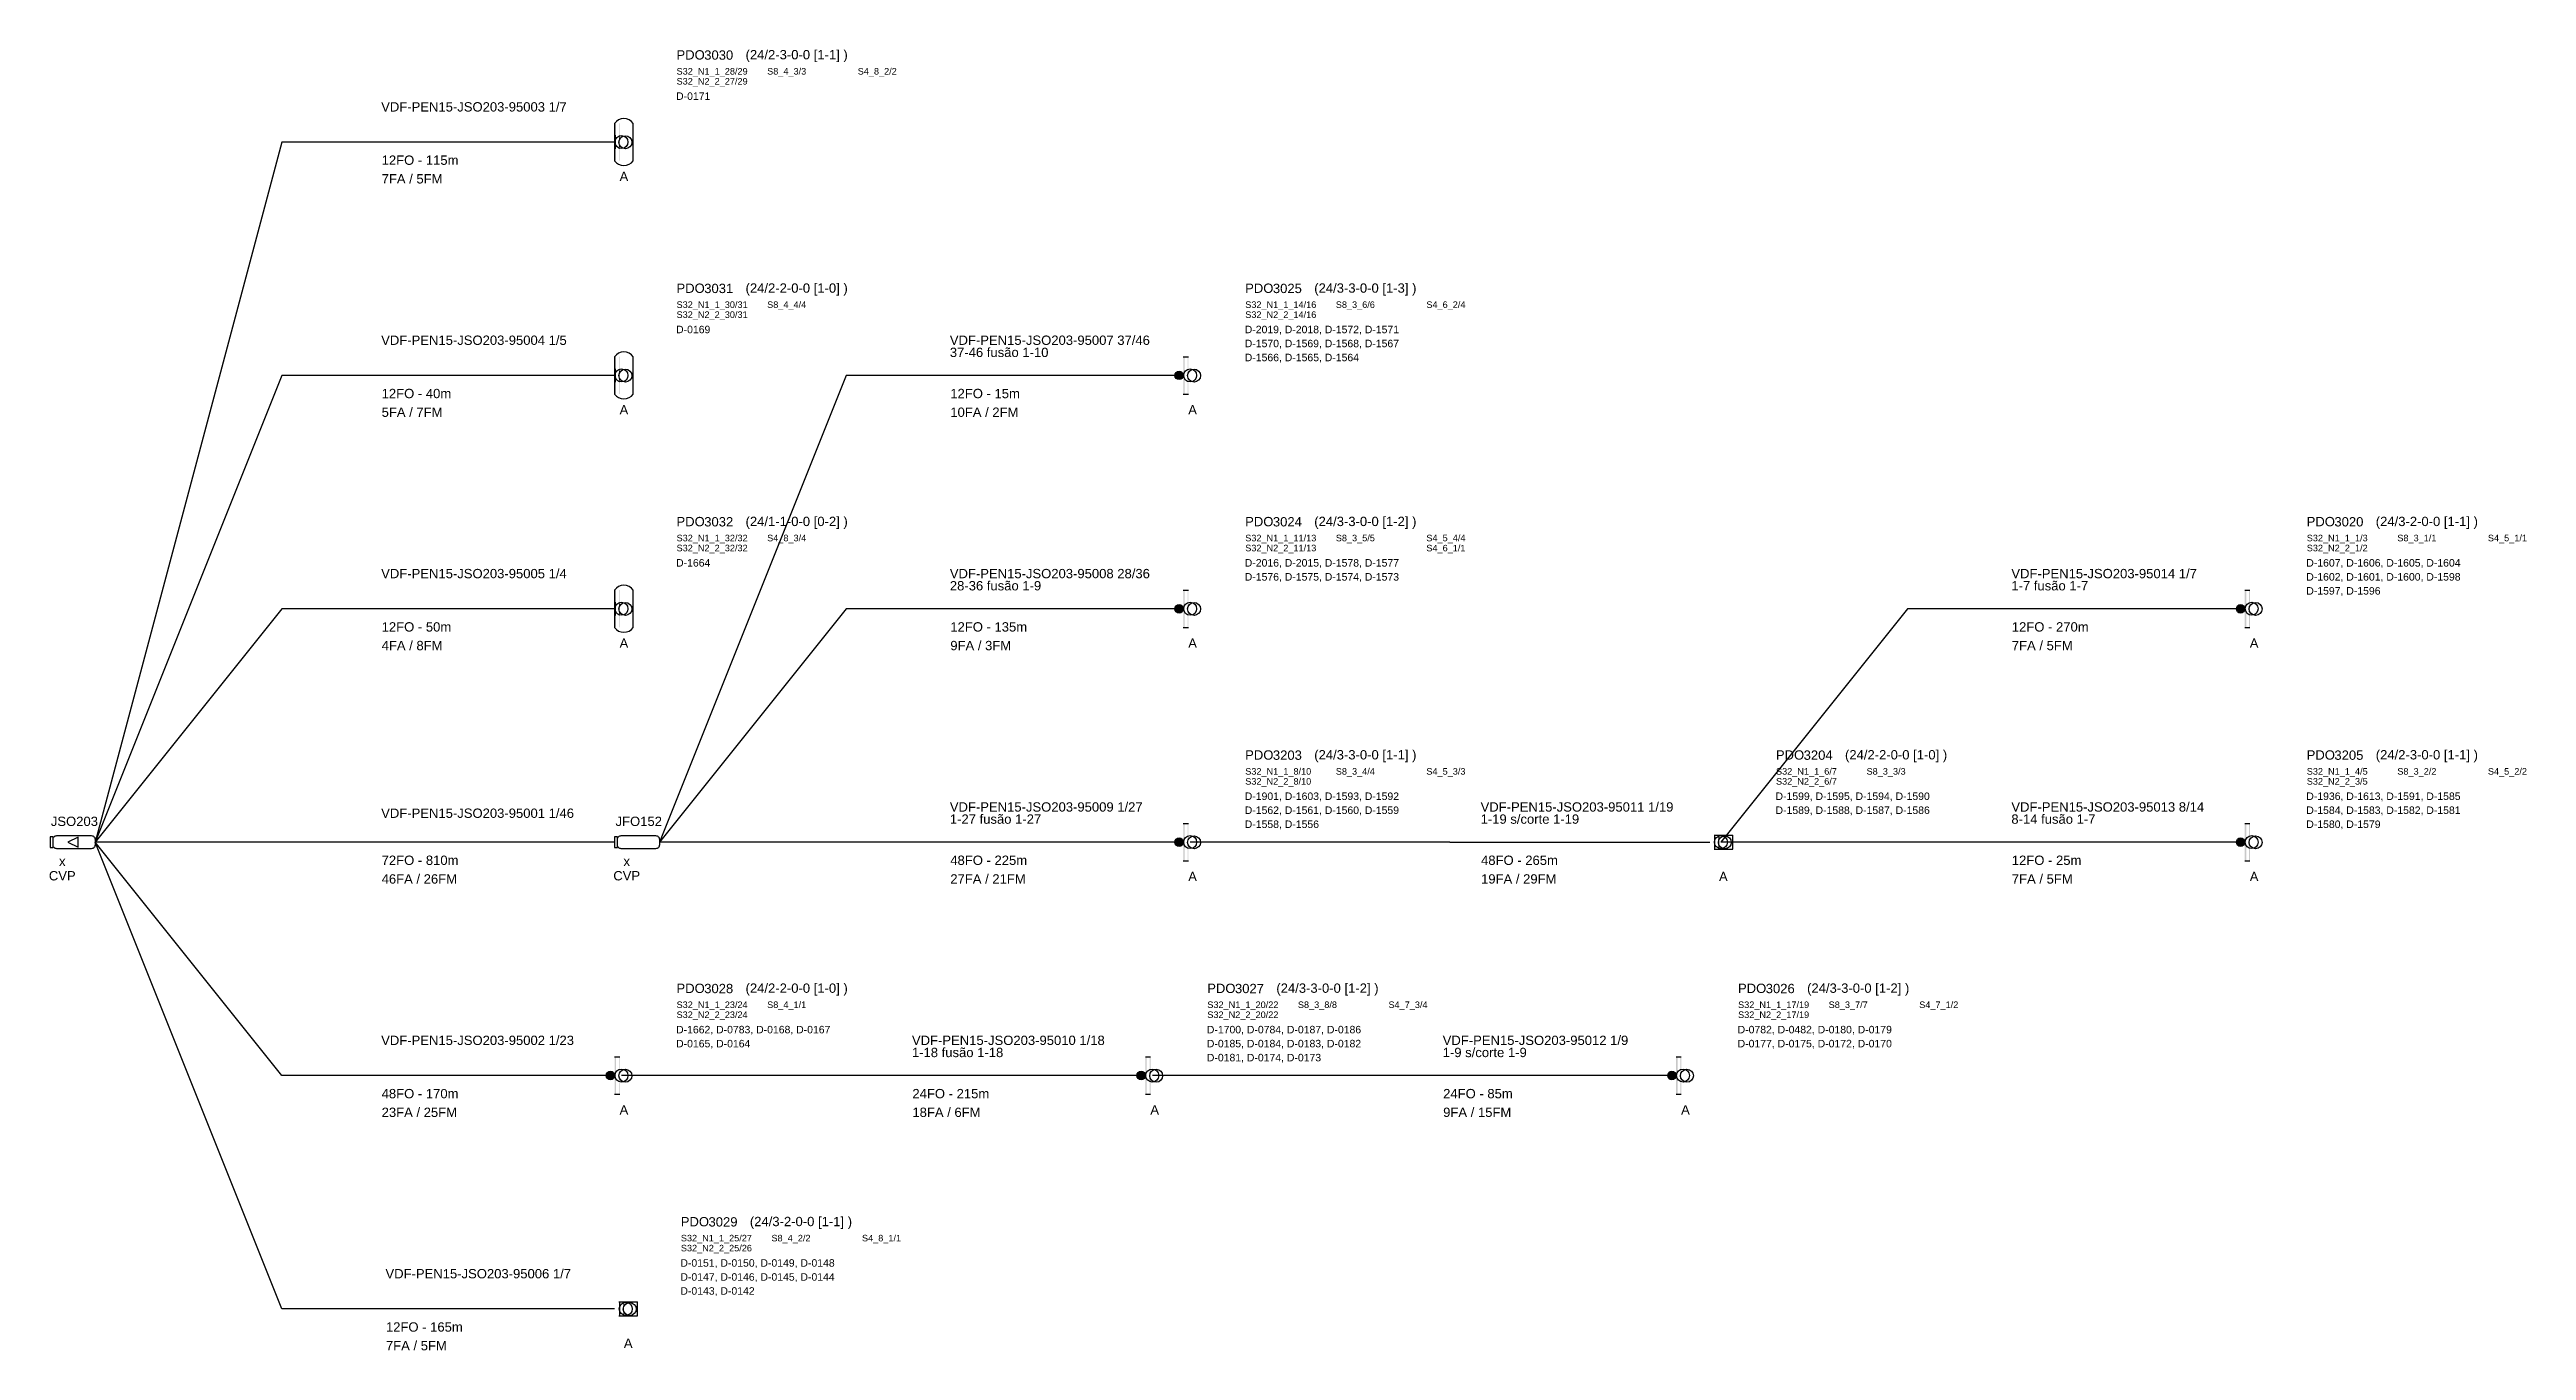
# Model space of a CAD drawing. Header units: millimetres. Extents: x 2327 to 2593, y 796 to 935.
import ezdxf
from ezdxf.enums import TextEntityAlignment as Align
from ezdxf.lldxf.tags import DXFTag

# ---------------------------------------------------------------- set-up
doc = ezdxf.new("R2010")
doc.units = ezdxf.units.MM
doc.layers.get('0').update_dxf_attribs({"lineweight": 5})
for name, color, linetype in [('SINOP_AÉREO', 1, 'AEREO2'), ('SINOP_CONDUTA', 1, 'CONDUTA2'), ('SINOP_JSFO', 1, 'Continuous'), ('SINOP_PDO', 1, 'Continuous')]:
    doc.layers.add(name, color=color, linetype=linetype)
doc.styles.add('VDF', font='', dxfattribs={"height": 0.25})
doc.styles.get('VDF').set_extended_font_data('Arial')
doc.linetypes.add('AEREO2', pattern='A,1,-1,[6,LinesVod.shx,S=0,R=0,X=0,Y=0],-1,1', length=4)
tags = doc.linetypes.add('CONDUTA2', pattern='A,1,-1,[8,LinesVod.shx,S=1,R=0,X=0,Y=0],-1,1', length=4).pattern_tags.tags
tags[16:17] = [DXFTag(74, 4), DXFTag(75, 0), DXFTag(340, '0'), DXFTag(46, 1.0), DXFTag(50, 0.0), DXFTag(44, 0.0), DXFTag(45, 0.0)]
tags[14:15] = [DXFTag(74, 4), DXFTag(75, 0), DXFTag(340, '0'), DXFTag(46, 1.0), DXFTag(50, 0.0), DXFTag(44, 0.0), DXFTag(45, 0.0)]
tags[4:5] = [DXFTag(74, 4), DXFTag(75, 0), DXFTag(340, '0'), DXFTag(46, 1.0), DXFTag(50, 0.0), DXFTag(44, 0.0), DXFTag(45, 0.0)]

# ---------------------------------------------------------------- blocks, each defined once
blk = doc.blocks.new('*U35')
for points in [[(-4.5, 0.58), (-4.8, 0.58), (-4.8, -0.57), (-4.5, -0.57)], [(-1.8, 0.55), (-2.9, 0), (-1.8, -0.55)]]:
    blk.add_lwpolyline(points, close=True)
blk.add_lwpolyline([(-0.4, -0.7), (-4.1, -0.7, -0.414214), (-4.5, -0.3), (-4.5, 0.3, -0.414214), (-4.1, 0.7), (-0.4, 0.7, -0.414214), (0, 0.3), (0, -0.3, -0.414214)], format="xyb", close=True)
at = {"style": 'VDF'}
for tag, p in [('CABO_001', (-29.8, 2.6)), ('CABO_002', (-29.8, 1.3)), ('CABO_003', (-29.8, 0)), ('CABO_004', (-29.8, -1.3)), ('CABO_005', (-29.8, -2.6)), ('CABO_CAP_COP', (-29.75, -2.44)), ('FA_FM', (-29.75, -4.44))]:
    blk.add_attdef(tag, p, '', height=1, dxfattribs=at)
for tag, p in [('JSO#', (-2.21, 1.73)), ('M', (-3.51, -2.55)), ('CVP', (-3.51, -4.1))]:
    blk.add_attdef(tag, text='', height=1, dxfattribs=at).set_placement(p, align=Align.CENTER)
blk = doc.blocks.new('*U36')
blk.add_lwpolyline([(-4.5, 0.58), (-4.8, 0.58), (-4.8, -0.57), (-4.5, -0.57)], close=True)
blk.add_lwpolyline([(-0.4, -0.7), (-4.1, -0.7, -0.414214), (-4.5, -0.3), (-4.5, 0.3, -0.414214), (-4.1, 0.7), (-0.4, 0.7, -0.414214), (0, 0.3), (0, -0.3, -0.414214)], format="xyb", close=True)
at = {"style": 'VDF'}
for tag, p in [('CABO_001', (-29.8, 2.6)), ('CABO_002', (-29.8, 1.3)), ('CABO_003', (-29.8, 0)), ('CABO_004', (-29.8, -1.3)), ('CABO_005', (-29.8, -2.6)), ('CABO_CAP_COP', (-29.75, -2.44)), ('FA_FM', (-29.75, -4.44))]:
    blk.add_attdef(tag, p, '', height=1, dxfattribs=at)
for tag, p in [('JFO#', (-2.25, 1.73)), ('M', (-3.51, -2.55)), ('CVP', (-3.51, -4.1))]:
    blk.add_attdef(tag, text='', height=1, dxfattribs=at).set_placement(p, align=Align.CENTER)
blk = doc.blocks.new('*U32')
blk.add_lwpolyline([(2, -2), (2, 2, 0.518632), (0, 2), (0, -2, 0.518632)], format="xyb", close=True)
for centre in [(0.74, 0), (1.16, -0.02)]:
    blk.add_ellipse(centre, major_axis=(0, -0.695), ratio=0.99861)
for points in [[(0, 2), (0.15, 2), (0, -2), (0.15, -2)], [(0, 0.74), (0.15, 0.74), (0, -0.75), (0.15, -0.75)], [(0.46, -2), (0.56, -2), (0.46, 2), (0.56, 2)], [(0.46, -0.75), (0.56, -0.75), (0.46, 0.74), (0.56, 0.74)]]:
    blk.add_solid(points)
at = {"insert": (6.63, 9.84), "char_height": 1, "attachment_point": 1, "style": 'VDF'}
blk.add_mtext_dynamic_manual_height_columns('PDO', width=5.1324, gutter_width=12.5, heights=[0], dxfattribs=at)
at = {"style": 'VDF'}
for tag, p, height in [('PP_R', (6.59, 7.32), 0.8), ('JFO_PDO', (9.6, 8.82), 1), ('FLB', (11.42, 7.32), 0.8), ('(CAP/N1-N2-N3-N4)', (14.03, 8.86), 1), ('SPLITTERS_001', (6.64, 7.23), 0.7), ('SPLITTERS_004', (6.64, 6.16), 0.7), ('SPLITTERS_007', (6.64, 5.09), 0.7), ('SPLITTERS_002', (16.34, 7.23), 0.7), ('SPLITTERS_005', (16.34, 6.16), 0.7), ('SPLITTERS_008', (16.33, 5.1), 0.7), ('SPLITTERS_003', (26.04, 7.23), 0.7), ('SPLITTERS_006', (26.04, 6.15), 0.7), ('SPLITTERS_009', (26.03, 5.1), 0.7), ('CABO_001', (-25, 3.27), 1), ('CABO_002', (-25, 1.97), 1), ('CABO_003', (-25, 0.67), 1), ('CABO_004', (-25, -0.63), 1), ('CABO_005', (-25, -1.93), 1), ('CABO_CAP_COP', (-24.95, -2.44), 1), ('FA_FM', (-24.95, -4.44), 1)]:
    blk.add_attdef(tag, p, '', height=height, dxfattribs=at)
at = {"color": 5, "style": 'VDF'}
for tag, p in [('EDIFICIOS_001', (6.59, 4.52)), ('EDIFICIOS_002', (6.59, 3.02)), ('EDIFICIOS_003', (6.59, 1.52)), ('EDIFICIOS_004', (6.59, 0.02)), ('EDIFICIOS_005', (6.59, -1.46)), ('EDIFICIOS_006', (6.59, -2.92))]:
    blk.add_attdef(tag, p, '', height=0.8, dxfattribs=at)
at = {"style": 'VDF'}
blk.add_attdef('MODELO', text='', height=1, dxfattribs=at).set_placement((1, -4.18), align=Align.CENTER)
blk = doc.blocks.new('*U33')
blk.add_lwpolyline([(2, -2), (2, 2, 0.518632), (0, 2), (0, -2, 0.518632)], format="xyb", close=True)
for centre in [(0.74, 0), (1.16, -0.02)]:
    blk.add_ellipse(centre, major_axis=(0, -0.695), ratio=0.99861)
for points in [[(0, 2), (0.15, 2), (0, -2), (0.15, -2)], [(0, 0.74), (0.15, 0.74), (0, -0.75), (0.15, -0.75)], [(0.46, -2), (0.56, -2), (0.46, 2), (0.56, 2)], [(0.46, -0.75), (0.56, -0.75), (0.46, 0.74), (0.56, 0.74)]]:
    blk.add_solid(points)
at = {"insert": (6.63, 9.84), "char_height": 1, "attachment_point": 1, "style": 'VDF'}
blk.add_mtext_dynamic_manual_height_columns('PDO', width=5.1324, gutter_width=12.5, heights=[0], dxfattribs=at)
at = {"style": 'VDF'}
for tag, p, height in [('PP_R', (6.59, 7.32), 0.8), ('JFO_PDO', (9.6, 8.82), 1), ('FLB', (11.42, 7.32), 0.8), ('(CAP/N1-N2-N3-N4)', (14.03, 8.86), 1), ('SPLITTERS_001', (6.64, 7.23), 0.7), ('SPLITTERS_004', (6.64, 6.16), 0.7), ('SPLITTERS_007', (6.64, 5.09), 0.7), ('SPLITTERS_002', (16.34, 7.23), 0.7), ('SPLITTERS_005', (16.34, 6.16), 0.7), ('SPLITTERS_008', (16.33, 5.1), 0.7), ('SPLITTERS_003', (26.04, 7.23), 0.7), ('SPLITTERS_006', (26.04, 6.15), 0.7), ('SPLITTERS_009', (26.03, 5.1), 0.7), ('CABO_001', (-25, 3.27), 1), ('CABO_002', (-25, 1.97), 1), ('CABO_003', (-25, 0.67), 1), ('CABO_004', (-25, -0.63), 1), ('CABO_005', (-25, -1.93), 1), ('CABO_CAP_COP', (-24.95, -2.44), 1), ('FA_FM', (-24.95, -4.44), 1)]:
    blk.add_attdef(tag, p, '', height=height, dxfattribs=at)
at = {"color": 5, "style": 'VDF'}
for tag, p in [('EDIFICIOS_001', (6.59, 4.52)), ('EDIFICIOS_002', (6.59, 3.02)), ('EDIFICIOS_003', (6.59, 1.52)), ('EDIFICIOS_004', (6.59, 0.02)), ('EDIFICIOS_005', (6.59, -1.46)), ('EDIFICIOS_006', (6.59, -2.92))]:
    blk.add_attdef(tag, p, '', height=0.8, dxfattribs=at)
at = {"style": 'VDF'}
blk.add_attdef('MODELO', text='', height=1, dxfattribs=at).set_placement((1, -4.18), align=Align.CENTER)
blk = doc.blocks.new('*U34')
blk.add_lwpolyline([(2, -2), (2, 2, 0.518632), (0, 2), (0, -2, 0.518632)], format="xyb", close=True)
for centre in [(0.74, 0), (1.16, -0.02)]:
    blk.add_ellipse(centre, major_axis=(0, -0.695), ratio=0.99861)
for points in [[(0, 2), (0.15, 2), (0, -2), (0.15, -2)], [(0, 0.74), (0.15, 0.74), (0, -0.75), (0.15, -0.75)], [(0.46, -2), (0.56, -2), (0.46, 2), (0.56, 2)], [(0.46, -0.75), (0.56, -0.75), (0.46, 0.74), (0.56, 0.74)]]:
    blk.add_solid(points)
at = {"insert": (6.63, 9.84), "char_height": 1, "attachment_point": 1, "style": 'VDF'}
blk.add_mtext_dynamic_manual_height_columns('PDO', width=5.1324, gutter_width=12.5, heights=[0], dxfattribs=at)
at = {"style": 'VDF'}
for tag, p, height in [('PP_R', (6.59, 7.32), 0.8), ('JFO_PDO', (9.6, 8.82), 1), ('FLB', (11.42, 7.32), 0.8), ('(CAP/N1-N2-N3-N4)', (14.03, 8.86), 1), ('SPLITTERS_001', (6.64, 7.23), 0.7), ('SPLITTERS_004', (6.64, 6.16), 0.7), ('SPLITTERS_007', (6.64, 5.09), 0.7), ('SPLITTERS_002', (16.34, 7.23), 0.7), ('SPLITTERS_005', (16.34, 6.16), 0.7), ('SPLITTERS_008', (16.33, 5.1), 0.7), ('SPLITTERS_003', (26.04, 7.23), 0.7), ('SPLITTERS_006', (26.04, 6.15), 0.7), ('SPLITTERS_009', (26.03, 5.1), 0.7), ('CABO_001', (-25, 3.27), 1), ('CABO_002', (-25, 1.97), 1), ('CABO_003', (-25, 0.67), 1), ('CABO_004', (-25, -0.63), 1), ('CABO_005', (-25, -1.93), 1), ('CABO_CAP_COP', (-24.95, -2.44), 1), ('FA_FM', (-24.95, -4.44), 1)]:
    blk.add_attdef(tag, p, '', height=height, dxfattribs=at)
at = {"color": 5, "style": 'VDF'}
for tag, p in [('EDIFICIOS_001', (6.59, 4.52)), ('EDIFICIOS_002', (6.59, 3.02)), ('EDIFICIOS_003', (6.59, 1.52)), ('EDIFICIOS_004', (6.59, 0.02)), ('EDIFICIOS_005', (6.59, -1.46)), ('EDIFICIOS_006', (6.59, -2.92))]:
    blk.add_attdef(tag, p, '', height=0.8, dxfattribs=at)
at = {"style": 'VDF'}
blk.add_attdef('MODELO', text='', height=1, dxfattribs=at).set_placement((1, -4.18), align=Align.CENTER)
blk = doc.blocks.new('*U37')
blk.add_hatch(color=256).paths.add_polyline_path([(0, 0, 1), (-0.91, 0, 1)])
for p, q in [((0, 2), (0.56, 2)), ((0, -2), (0.56, -2))]:
    blk.add_line(p, q)
blk.add_circle((-0.45, 0), 0.453)
for centre in [(0.74, 0), (1.16, -0.02)]:
    blk.add_ellipse(centre, major_axis=(0, -0.695), ratio=0.99861)
for points in [[(0, 2), (0.15, 2), (0, -2), (0.15, -2)], [(0.46, -2), (0.56, -2), (0.46, 2), (0.56, 2)]]:
    blk.add_solid(points)
at = {"insert": (6.63, 9.84), "char_height": 1, "attachment_point": 1, "style": 'VDF'}
blk.add_mtext_dynamic_manual_height_columns('PDO', width=5.1324, gutter_width=12.5, heights=[0], dxfattribs=at)
at = {"style": 'VDF'}
for tag, p, height in [('PP_R', (6.59, 7.32), 0.8), ('JFO_PDO', (9.6, 8.82), 1), ('FLB', (11.42, 7.32), 0.8), ('(CAP/N1-N2-N3-N4)', (14.03, 8.86), 1), ('SPLITTERS_001', (6.64, 7.23), 0.7), ('SPLITTERS_004', (6.64, 6.16), 0.7), ('SPLITTERS_007', (6.64, 5.09), 0.7), ('SPLITTERS_002', (16.34, 7.23), 0.7), ('SPLITTERS_005', (16.34, 6.16), 0.7), ('SPLITTERS_008', (16.33, 5.1), 0.7), ('SPLITTERS_003', (26.04, 7.23), 0.7), ('SPLITTERS_006', (26.04, 6.15), 0.7), ('SPLITTERS_009', (26.03, 5.1), 0.7), ('CABO_001', (-25, 3.27), 1), ('CABO_002', (-25, 1.97), 1), ('CABO_003', (-25, 0.67), 1), ('CABO_004', (-25, -0.63), 1), ('CABO_005', (-25, -1.93), 1), ('CABO_CAP_COP', (-24.95, -2.44), 1), ('FA_FM', (-24.95, -4.44), 1)]:
    blk.add_attdef(tag, p, '', height=height, dxfattribs=at)
at = {"color": 5, "style": 'VDF'}
for tag, p in [('EDIFICIOS_001', (6.59, 4.52)), ('EDIFICIOS_002', (6.59, 3.02)), ('EDIFICIOS_003', (6.59, 1.52)), ('EDIFICIOS_004', (6.59, 0.02)), ('EDIFICIOS_005', (6.59, -1.46)), ('EDIFICIOS_006', (6.59, -2.92))]:
    blk.add_attdef(tag, p, '', height=0.8, dxfattribs=at)
at = {"style": 'VDF'}
blk.add_attdef('MODELO', text='', height=1, dxfattribs=at).set_placement((1, -4.18), align=Align.CENTER)
blk = doc.blocks.new('*U29')
blk.add_hatch(color=256).paths.add_polyline_path([(0, 0, 1), (-0.91, 0, 1)])
for p, q in [((0, 2), (0.56, 2)), ((0, -2), (0.56, -2))]:
    blk.add_line(p, q)
blk.add_circle((-0.45, 0), 0.453)
for centre in [(0.74, 0), (1.16, -0.02)]:
    blk.add_ellipse(centre, major_axis=(0, -0.695), ratio=0.99861)
for points in [[(0, 2), (0.15, 2), (0, -2), (0.15, -2)], [(0.46, -2), (0.56, -2), (0.46, 2), (0.56, 2)]]:
    blk.add_solid(points)
at = {"insert": (6.63, 9.84), "char_height": 1, "attachment_point": 1, "style": 'VDF'}
blk.add_mtext_dynamic_manual_height_columns('PDO', width=5.1324, gutter_width=12.5, heights=[0], dxfattribs=at)
at = {"style": 'VDF'}
for tag, p, height in [('PP_R', (6.59, 7.32), 0.8), ('JFO_PDO', (9.6, 8.82), 1), ('FLB', (11.42, 7.32), 0.8), ('(CAP/N1-N2-N3-N4)', (14.03, 8.86), 1), ('SPLITTERS_001', (6.64, 7.23), 0.7), ('SPLITTERS_004', (6.64, 6.16), 0.7), ('SPLITTERS_007', (6.64, 5.09), 0.7), ('SPLITTERS_002', (16.34, 7.23), 0.7), ('SPLITTERS_005', (16.34, 6.16), 0.7), ('SPLITTERS_008', (16.33, 5.1), 0.7), ('SPLITTERS_003', (26.04, 7.23), 0.7), ('SPLITTERS_006', (26.04, 6.15), 0.7), ('SPLITTERS_009', (26.03, 5.1), 0.7), ('CABO_001', (-25, 3.27), 1), ('CABO_002', (-25, 1.97), 1), ('CABO_003', (-25, 0.67), 1), ('CABO_004', (-25, -0.63), 1), ('CABO_005', (-25, -1.93), 1), ('CABO_CAP_COP', (-24.95, -2.44), 1), ('FA_FM', (-24.95, -4.44), 1)]:
    blk.add_attdef(tag, p, '', height=height, dxfattribs=at)
at = {"color": 5, "style": 'VDF'}
for tag, p in [('EDIFICIOS_001', (6.59, 4.52)), ('EDIFICIOS_002', (6.59, 3.02)), ('EDIFICIOS_003', (6.59, 1.52)), ('EDIFICIOS_004', (6.59, 0.02)), ('EDIFICIOS_005', (6.59, -1.46)), ('EDIFICIOS_006', (6.59, -2.92))]:
    blk.add_attdef(tag, p, '', height=0.8, dxfattribs=at)
at = {"style": 'VDF'}
blk.add_attdef('MODELO', text='', height=1, dxfattribs=at).set_placement((1, -4.18), align=Align.CENTER)
blk = doc.blocks.new('*U30')
blk.add_hatch(color=256).paths.add_polyline_path([(0, 0, 1), (-0.91, 0, 1)])
for p, q in [((0, 2), (0.56, 2)), ((0, -2), (0.56, -2))]:
    blk.add_line(p, q)
blk.add_circle((-0.45, 0), 0.453)
for centre in [(0.74, 0), (1.16, -0.02)]:
    blk.add_ellipse(centre, major_axis=(0, -0.695), ratio=0.99861)
for points in [[(0, 2), (0.15, 2), (0, -2), (0.15, -2)], [(0.46, -2), (0.56, -2), (0.46, 2), (0.56, 2)]]:
    blk.add_solid(points)
at = {"insert": (6.63, 9.84), "char_height": 1, "attachment_point": 1, "style": 'VDF'}
blk.add_mtext_dynamic_manual_height_columns('PDO', width=5.1324, gutter_width=12.5, heights=[0], dxfattribs=at)
at = {"style": 'VDF'}
for tag, p, height in [('PP_R', (6.59, 7.32), 0.8), ('JFO_PDO', (9.6, 8.82), 1), ('FLB', (11.42, 7.32), 0.8), ('(CAP/N1-N2-N3-N4)', (14.03, 8.86), 1), ('SPLITTERS_001', (6.64, 7.23), 0.7), ('SPLITTERS_004', (6.64, 6.16), 0.7), ('SPLITTERS_007', (6.64, 5.09), 0.7), ('SPLITTERS_002', (16.34, 7.23), 0.7), ('SPLITTERS_005', (16.34, 6.16), 0.7), ('SPLITTERS_008', (16.33, 5.1), 0.7), ('SPLITTERS_003', (26.04, 7.23), 0.7), ('SPLITTERS_006', (26.04, 6.15), 0.7), ('SPLITTERS_009', (26.03, 5.1), 0.7), ('CABO_001', (-25, 3.27), 1), ('CABO_002', (-25, 1.97), 1), ('CABO_003', (-25, 0.67), 1), ('CABO_004', (-25, -0.63), 1), ('CABO_005', (-25, -1.93), 1), ('CABO_CAP_COP', (-24.95, -2.44), 1), ('FA_FM', (-24.95, -4.44), 1)]:
    blk.add_attdef(tag, p, '', height=height, dxfattribs=at)
at = {"color": 5, "style": 'VDF'}
for tag, p in [('EDIFICIOS_001', (6.59, 4.52)), ('EDIFICIOS_002', (6.59, 3.02)), ('EDIFICIOS_003', (6.59, 1.52)), ('EDIFICIOS_004', (6.59, 0.02)), ('EDIFICIOS_005', (6.59, -1.46)), ('EDIFICIOS_006', (6.59, -2.92))]:
    blk.add_attdef(tag, p, '', height=0.8, dxfattribs=at)
at = {"style": 'VDF'}
blk.add_attdef('MODELO', text='', height=1, dxfattribs=at).set_placement((1, -4.18), align=Align.CENTER)
blk = doc.blocks.new('*U31')
for p, q in [((0, 0.74), (2, 0.74)), ((2, -0.75), (2, 0.74)), ((0, -0.75), (2, -0.75))]:
    blk.add_line(p, q)
for centre in [(0.74, 0), (1.16, -0.02)]:
    blk.add_ellipse(centre, major_axis=(0, -0.695), ratio=0.99861)
for points in [[(0, 0.74), (0.15, 0.74), (0, -0.75), (0.15, -0.75)], [(0.46, -0.75), (0.56, -0.75), (0.46, 0.74), (0.56, 0.74)]]:
    blk.add_solid(points)
at = {"insert": (6.63, 9.84), "char_height": 1, "attachment_point": 1, "style": 'VDF'}
blk.add_mtext_dynamic_manual_height_columns('PDO', width=5.1324, gutter_width=12.5, heights=[0], dxfattribs=at)
at = {"style": 'VDF'}
for tag, p, height in [('PP_R', (6.59, 7.32), 0.8), ('JFO_PDO', (9.6, 8.82), 1), ('FLB', (11.42, 7.32), 0.8), ('(CAP/N1-N2-N3-N4)', (14.03, 8.86), 1), ('SPLITTERS_001', (6.64, 7.23), 0.7), ('SPLITTERS_004', (6.64, 6.16), 0.7), ('SPLITTERS_007', (6.64, 5.09), 0.7), ('SPLITTERS_002', (16.34, 7.23), 0.7), ('SPLITTERS_005', (16.34, 6.16), 0.7), ('SPLITTERS_008', (16.33, 5.1), 0.7), ('SPLITTERS_003', (26.04, 7.23), 0.7), ('SPLITTERS_006', (26.04, 6.15), 0.7), ('SPLITTERS_009', (26.03, 5.1), 0.7), ('CABO_001', (-25, 3.27), 1), ('CABO_002', (-25, 1.97), 1), ('CABO_003', (-25, 0.67), 1), ('CABO_004', (-25, -0.63), 1), ('CABO_005', (-25, -1.93), 1), ('CABO_CAP_COP', (-24.95, -2.44), 1), ('FA_FM', (-24.95, -4.44), 1)]:
    blk.add_attdef(tag, p, '', height=height, dxfattribs=at)
at = {"color": 5, "style": 'VDF'}
for tag, p in [('EDIFICIOS_001', (6.59, 4.52)), ('EDIFICIOS_002', (6.59, 3.02)), ('EDIFICIOS_003', (6.59, 1.52)), ('EDIFICIOS_004', (6.59, 0.02)), ('EDIFICIOS_005', (6.59, -1.46)), ('EDIFICIOS_006', (6.59, -2.92))]:
    blk.add_attdef(tag, p, '', height=0.8, dxfattribs=at)
at = {"style": 'VDF'}
blk.add_attdef('MODELO', text='', height=1, dxfattribs=at).set_placement((1, -4.18), align=Align.CENTER)
blk = doc.blocks.new('*U41')
blk.add_hatch(color=256).paths.add_polyline_path([(0, 0, 1), (-0.91, 0, 1)])
for p, q in [((0, 2), (0.56, 2)), ((0, -2), (0.56, -2))]:
    blk.add_line(p, q)
blk.add_circle((-0.45, 0), 0.453)
for centre in [(0.74, 0), (1.16, -0.02)]:
    blk.add_ellipse(centre, major_axis=(0, -0.695), ratio=0.99861)
for points in [[(0, 2), (0.15, 2), (0, -2), (0.15, -2)], [(0.46, -2), (0.56, -2), (0.46, 2), (0.56, 2)]]:
    blk.add_solid(points)
at = {"insert": (6.63, 9.84), "char_height": 1, "attachment_point": 1, "style": 'VDF'}
blk.add_mtext_dynamic_manual_height_columns('PDO', width=5.1324, gutter_width=12.5, heights=[0], dxfattribs=at)
at = {"style": 'VDF'}
for tag, p, height in [('PP_R', (6.59, 7.32), 0.8), ('JFO_PDO', (9.6, 8.82), 1), ('FLB', (11.42, 7.32), 0.8), ('(CAP/N1-N2-N3-N4)', (14.03, 8.86), 1), ('SPLITTERS_001', (6.64, 7.23), 0.7), ('SPLITTERS_004', (6.64, 6.16), 0.7), ('SPLITTERS_007', (6.64, 5.09), 0.7), ('SPLITTERS_002', (16.34, 7.23), 0.7), ('SPLITTERS_005', (16.34, 6.16), 0.7), ('SPLITTERS_008', (16.33, 5.1), 0.7), ('SPLITTERS_003', (26.04, 7.23), 0.7), ('SPLITTERS_006', (26.04, 6.15), 0.7), ('SPLITTERS_009', (26.03, 5.1), 0.7), ('CABO_001', (-25, 3.27), 1), ('CABO_002', (-25, 1.97), 1), ('CABO_003', (-25, 0.67), 1), ('CABO_004', (-25, -0.63), 1), ('CABO_005', (-25, -1.93), 1), ('CABO_CAP_COP', (-24.95, -2.44), 1), ('FA_FM', (-24.95, -4.44), 1)]:
    blk.add_attdef(tag, p, '', height=height, dxfattribs=at)
at = {"color": 5, "style": 'VDF'}
for tag, p in [('EDIFICIOS_001', (6.59, 4.52)), ('EDIFICIOS_002', (6.59, 3.02)), ('EDIFICIOS_003', (6.59, 1.52)), ('EDIFICIOS_004', (6.59, 0.02)), ('EDIFICIOS_005', (6.59, -1.46)), ('EDIFICIOS_006', (6.59, -2.92))]:
    blk.add_attdef(tag, p, '', height=0.8, dxfattribs=at)
at = {"style": 'VDF'}
blk.add_attdef('MODELO', text='', height=1, dxfattribs=at).set_placement((1, -4.18), align=Align.CENTER)
blk = doc.blocks.new('*U38')
blk.add_hatch(color=256).paths.add_polyline_path([(0, 0, 1), (-0.91, 0, 1)])
for p, q in [((0, 2), (0.56, 2)), ((0, -2), (0.56, -2))]:
    blk.add_line(p, q)
blk.add_circle((-0.45, 0), 0.453)
for centre in [(0.74, 0), (1.16, -0.02)]:
    blk.add_ellipse(centre, major_axis=(0, -0.695), ratio=0.99861)
for points in [[(0, 2), (0.15, 2), (0, -2), (0.15, -2)], [(0.46, -2), (0.56, -2), (0.46, 2), (0.56, 2)]]:
    blk.add_solid(points)
at = {"insert": (6.63, 9.84), "char_height": 1, "attachment_point": 1, "style": 'VDF'}
blk.add_mtext_dynamic_manual_height_columns('PDO', width=5.1324, gutter_width=12.5, heights=[0], dxfattribs=at)
at = {"style": 'VDF'}
for tag, p, height in [('PP_R', (6.59, 7.32), 0.8), ('JFO_PDO', (9.6, 8.82), 1), ('FLB', (11.42, 7.32), 0.8), ('(CAP/N1-N2-N3-N4)', (14.03, 8.86), 1), ('SPLITTERS_001', (6.64, 7.23), 0.7), ('SPLITTERS_004', (6.64, 6.16), 0.7), ('SPLITTERS_007', (6.64, 5.09), 0.7), ('SPLITTERS_002', (16.34, 7.23), 0.7), ('SPLITTERS_005', (16.34, 6.16), 0.7), ('SPLITTERS_008', (16.33, 5.1), 0.7), ('SPLITTERS_003', (26.04, 7.23), 0.7), ('SPLITTERS_006', (26.04, 6.15), 0.7), ('SPLITTERS_009', (26.03, 5.1), 0.7), ('CABO_001', (-25, 3.27), 1), ('CABO_002', (-25, 1.97), 1), ('CABO_003', (-25, 0.67), 1), ('CABO_004', (-25, -0.63), 1), ('CABO_005', (-25, -1.93), 1), ('CABO_CAP_COP', (-24.95, -2.44), 1), ('FA_FM', (-24.95, -4.44), 1)]:
    blk.add_attdef(tag, p, '', height=height, dxfattribs=at)
at = {"color": 5, "style": 'VDF'}
for tag, p in [('EDIFICIOS_001', (6.59, 4.52)), ('EDIFICIOS_002', (6.59, 3.02)), ('EDIFICIOS_003', (6.59, 1.52)), ('EDIFICIOS_004', (6.59, 0.02)), ('EDIFICIOS_005', (6.59, -1.46)), ('EDIFICIOS_006', (6.59, -2.92))]:
    blk.add_attdef(tag, p, '', height=0.8, dxfattribs=at)
at = {"style": 'VDF'}
blk.add_attdef('MODELO', text='', height=1, dxfattribs=at).set_placement((1, -4.18), align=Align.CENTER)
blk = doc.blocks.new('*U39')
blk.add_hatch(color=256).paths.add_polyline_path([(0, 0, 1), (-0.91, 0, 1)])
for p, q in [((0, 2), (0.56, 2)), ((0, -2), (0.56, -2))]:
    blk.add_line(p, q)
blk.add_circle((-0.45, 0), 0.453)
for centre in [(0.74, 0), (1.16, -0.02)]:
    blk.add_ellipse(centre, major_axis=(0, -0.695), ratio=0.99861)
for points in [[(0, 2), (0.15, 2), (0, -2), (0.15, -2)], [(0.46, -2), (0.56, -2), (0.46, 2), (0.56, 2)]]:
    blk.add_solid(points)
at = {"insert": (6.63, 9.84), "char_height": 1, "attachment_point": 1, "style": 'VDF'}
blk.add_mtext_dynamic_manual_height_columns('PDO', width=5.1324, gutter_width=12.5, heights=[0], dxfattribs=at)
at = {"style": 'VDF'}
for tag, p, height in [('PP_R', (6.59, 7.32), 0.8), ('JFO_PDO', (9.6, 8.82), 1), ('FLB', (11.42, 7.32), 0.8), ('(CAP/N1-N2-N3-N4)', (14.03, 8.86), 1), ('SPLITTERS_001', (6.64, 7.23), 0.7), ('SPLITTERS_004', (6.64, 6.16), 0.7), ('SPLITTERS_007', (6.64, 5.09), 0.7), ('SPLITTERS_002', (16.34, 7.23), 0.7), ('SPLITTERS_005', (16.34, 6.16), 0.7), ('SPLITTERS_008', (16.33, 5.1), 0.7), ('SPLITTERS_003', (26.04, 7.23), 0.7), ('SPLITTERS_006', (26.04, 6.15), 0.7), ('SPLITTERS_009', (26.03, 5.1), 0.7), ('CABO_001', (-25, 3.27), 1), ('CABO_002', (-25, 1.97), 1), ('CABO_003', (-25, 0.67), 1), ('CABO_004', (-25, -0.63), 1), ('CABO_005', (-25, -1.93), 1), ('CABO_CAP_COP', (-24.95, -2.44), 1), ('FA_FM', (-24.95, -4.44), 1)]:
    blk.add_attdef(tag, p, '', height=height, dxfattribs=at)
at = {"color": 5, "style": 'VDF'}
for tag, p in [('EDIFICIOS_001', (6.59, 4.52)), ('EDIFICIOS_002', (6.59, 3.02)), ('EDIFICIOS_003', (6.59, 1.52)), ('EDIFICIOS_004', (6.59, 0.02)), ('EDIFICIOS_005', (6.59, -1.46)), ('EDIFICIOS_006', (6.59, -2.92))]:
    blk.add_attdef(tag, p, '', height=0.8, dxfattribs=at)
at = {"style": 'VDF'}
blk.add_attdef('MODELO', text='', height=1, dxfattribs=at).set_placement((1, -4.18), align=Align.CENTER)
blk = doc.blocks.new('*U40')
for p, q in [((0, 0.74), (2, 0.74)), ((2, -0.75), (2, 0.74)), ((0, -0.75), (2, -0.75))]:
    blk.add_line(p, q)
for centre in [(0.74, 0), (1.16, -0.02)]:
    blk.add_ellipse(centre, major_axis=(0, -0.695), ratio=0.99861)
for points in [[(0, 0.74), (0.15, 0.74), (0, -0.75), (0.15, -0.75)], [(0.46, -0.75), (0.56, -0.75), (0.46, 0.74), (0.56, 0.74)]]:
    blk.add_solid(points)
at = {"insert": (6.63, 9.84), "char_height": 1, "attachment_point": 1, "style": 'VDF'}
blk.add_mtext_dynamic_manual_height_columns('PDO', width=5.1324, gutter_width=12.5, heights=[0], dxfattribs=at)
at = {"style": 'VDF'}
for tag, p, height in [('PP_R', (6.59, 7.32), 0.8), ('JFO_PDO', (9.6, 8.82), 1), ('FLB', (11.42, 7.32), 0.8), ('(CAP/N1-N2-N3-N4)', (14.03, 8.86), 1), ('SPLITTERS_001', (6.64, 7.23), 0.7), ('SPLITTERS_004', (6.64, 6.16), 0.7), ('SPLITTERS_007', (6.64, 5.09), 0.7), ('SPLITTERS_002', (16.34, 7.23), 0.7), ('SPLITTERS_005', (16.34, 6.16), 0.7), ('SPLITTERS_008', (16.33, 5.1), 0.7), ('SPLITTERS_003', (26.04, 7.23), 0.7), ('SPLITTERS_006', (26.04, 6.15), 0.7), ('SPLITTERS_009', (26.03, 5.1), 0.7), ('CABO_001', (-25, 3.27), 1), ('CABO_002', (-25, 1.97), 1), ('CABO_003', (-25, 0.67), 1), ('CABO_004', (-25, -0.63), 1), ('CABO_005', (-25, -1.93), 1), ('CABO_CAP_COP', (-24.95, -2.44), 1), ('FA_FM', (-24.95, -4.44), 1)]:
    blk.add_attdef(tag, p, '', height=height, dxfattribs=at)
at = {"color": 5, "style": 'VDF'}
for tag, p in [('EDIFICIOS_001', (6.59, 4.52)), ('EDIFICIOS_002', (6.59, 3.02)), ('EDIFICIOS_003', (6.59, 1.52)), ('EDIFICIOS_004', (6.59, 0.02)), ('EDIFICIOS_005', (6.59, -1.46)), ('EDIFICIOS_006', (6.59, -2.92))]:
    blk.add_attdef(tag, p, '', height=0.8, dxfattribs=at)
at = {"style": 'VDF'}
blk.add_attdef('MODELO', text='', height=1, dxfattribs=at).set_placement((1, -4.18), align=Align.CENTER)
blk = doc.blocks.new('*U42')
blk.add_hatch(color=256).paths.add_polyline_path([(0, 0, 1), (-0.91, 0, 1)])
for p, q in [((0, 2), (0.56, 2)), ((0, -2), (0.56, -2))]:
    blk.add_line(p, q)
blk.add_circle((-0.45, 0), 0.453)
for centre in [(0.74, 0), (1.16, -0.02)]:
    blk.add_ellipse(centre, major_axis=(0, -0.695), ratio=0.99861)
for points in [[(0, 2), (0.15, 2), (0, -2), (0.15, -2)], [(0.46, -2), (0.56, -2), (0.46, 2), (0.56, 2)]]:
    blk.add_solid(points)
at = {"insert": (6.63, 9.84), "char_height": 1, "attachment_point": 1, "style": 'VDF'}
blk.add_mtext_dynamic_manual_height_columns('PDO', width=5.1324, gutter_width=12.5, heights=[0], dxfattribs=at)
at = {"style": 'VDF'}
for tag, p, height in [('PP_R', (6.59, 7.32), 0.8), ('JFO_PDO', (9.6, 8.82), 1), ('FLB', (11.42, 7.32), 0.8), ('(CAP/N1-N2-N3-N4)', (14.03, 8.86), 1), ('SPLITTERS_001', (6.64, 7.23), 0.7), ('SPLITTERS_004', (6.64, 6.16), 0.7), ('SPLITTERS_007', (6.64, 5.09), 0.7), ('SPLITTERS_002', (16.34, 7.23), 0.7), ('SPLITTERS_005', (16.34, 6.16), 0.7), ('SPLITTERS_008', (16.33, 5.1), 0.7), ('SPLITTERS_003', (26.04, 7.23), 0.7), ('SPLITTERS_006', (26.04, 6.15), 0.7), ('SPLITTERS_009', (26.03, 5.1), 0.7), ('CABO_001', (-25, 3.27), 1), ('CABO_002', (-25, 1.97), 1), ('CABO_003', (-25, 0.67), 1), ('CABO_004', (-25, -0.63), 1), ('CABO_005', (-25, -1.93), 1), ('CABO_CAP_COP', (-24.95, -2.44), 1), ('FA_FM', (-24.95, -4.44), 1)]:
    blk.add_attdef(tag, p, '', height=height, dxfattribs=at)
at = {"color": 5, "style": 'VDF'}
for tag, p in [('EDIFICIOS_001', (6.59, 4.52)), ('EDIFICIOS_002', (6.59, 3.02)), ('EDIFICIOS_003', (6.59, 1.52)), ('EDIFICIOS_004', (6.59, 0.02)), ('EDIFICIOS_005', (6.59, -1.46)), ('EDIFICIOS_006', (6.59, -2.92))]:
    blk.add_attdef(tag, p, '', height=0.8, dxfattribs=at)
at = {"style": 'VDF'}
blk.add_attdef('MODELO', text='', height=1, dxfattribs=at).set_placement((1, -4.18), align=Align.CENTER)
blk = doc.blocks.new('*U43')
blk.add_hatch(color=256).paths.add_polyline_path([(0, 0, 1), (-0.91, 0, 1)])
for p, q in [((0, 2), (0.56, 2)), ((0, -2), (0.56, -2))]:
    blk.add_line(p, q)
blk.add_circle((-0.45, 0), 0.453)
for centre in [(0.74, 0), (1.16, -0.02)]:
    blk.add_ellipse(centre, major_axis=(0, -0.695), ratio=0.99861)
for points in [[(0, 2), (0.15, 2), (0, -2), (0.15, -2)], [(0.46, -2), (0.56, -2), (0.46, 2), (0.56, 2)]]:
    blk.add_solid(points)
at = {"insert": (6.63, 9.84), "char_height": 1, "attachment_point": 1, "style": 'VDF'}
blk.add_mtext_dynamic_manual_height_columns('PDO', width=5.1324, gutter_width=12.5, heights=[0], dxfattribs=at)
at = {"style": 'VDF'}
for tag, p, height in [('PP_R', (6.59, 7.32), 0.8), ('JFO_PDO', (9.6, 8.82), 1), ('FLB', (11.42, 7.32), 0.8), ('(CAP/N1-N2-N3-N4)', (14.03, 8.86), 1), ('SPLITTERS_001', (6.64, 7.23), 0.7), ('SPLITTERS_004', (6.64, 6.16), 0.7), ('SPLITTERS_007', (6.64, 5.09), 0.7), ('SPLITTERS_002', (16.34, 7.23), 0.7), ('SPLITTERS_005', (16.34, 6.16), 0.7), ('SPLITTERS_008', (16.33, 5.1), 0.7), ('SPLITTERS_003', (26.04, 7.23), 0.7), ('SPLITTERS_006', (26.04, 6.15), 0.7), ('SPLITTERS_009', (26.03, 5.1), 0.7), ('CABO_001', (-25, 3.27), 1), ('CABO_002', (-25, 1.97), 1), ('CABO_003', (-25, 0.67), 1), ('CABO_004', (-25, -0.63), 1), ('CABO_005', (-25, -1.93), 1), ('CABO_CAP_COP', (-24.95, -2.44), 1), ('FA_FM', (-24.95, -4.44), 1)]:
    blk.add_attdef(tag, p, '', height=height, dxfattribs=at)
at = {"color": 5, "style": 'VDF'}
for tag, p in [('EDIFICIOS_001', (6.59, 4.52)), ('EDIFICIOS_002', (6.59, 3.02)), ('EDIFICIOS_003', (6.59, 1.52)), ('EDIFICIOS_004', (6.59, 0.02)), ('EDIFICIOS_005', (6.59, -1.46)), ('EDIFICIOS_006', (6.59, -2.92))]:
    blk.add_attdef(tag, p, '', height=0.8, dxfattribs=at)
at = {"style": 'VDF'}
blk.add_attdef('MODELO', text='', height=1, dxfattribs=at).set_placement((1, -4.18), align=Align.CENTER)

msp = doc.modelspace()

# ---------------------------------------------------------------- linework, layer by layer
at = {"layer": 'SINOP_AÉREO', "linetype": 'AEREO2'}
for points in [[(2387.88, 850.31), (2332.23, 850.31)], [(2387.88, 825.31), (2352.23, 825.31), (2332.23, 850.31)], [(2448.34, 850.31), (2392.68, 850.31)], [(2477.36, 850.31), (2449.53, 850.31)], [(2562.03, 850.31), (2506.38, 850.31)], [(2444.28, 825.31), (2388.63, 825.31)], [(2501.13, 825.31), (2445.48, 825.31)]]:
    msp.add_lwpolyline(points, dxfattribs=at)
at = {"layer": 'SINOP_CONDUTA', "linetype": 'CONDUTA2'}
for points in [[(2387.88, 925.31), (2352.23, 925.31), (2332.23, 850.31)], [(2387.88, 900.31), (2352.23, 900.31), (2332.23, 850.31)], [(2448.34, 900.31), (2412.68, 900.31), (2392.68, 850.31)], [(2387.88, 875.31), (2352.23, 875.31), (2332.23, 850.31)], [(2448.34, 875.31), (2412.68, 875.31), (2392.68, 850.31)], [(2562.03, 875.31), (2526.38, 875.31), (2506.38, 850.31)], [(2387.88, 800.31), (2352.23, 800.31), (2332.23, 850.31)], [(2477.36, 850.31), (2505.18, 850.31)]]:
    msp.add_lwpolyline(points, dxfattribs=at)

# ---------------------------------------------------------------- block references
at = {"layer": 'SINOP_JSFO', "color": 4}
ref = msp.add_blockref('*U35', (2332.23, 850.31), dxfattribs=at)
ref.add_attrib('M', 'x', dxfattribs={"layer": '0', "height": 1, "style": 'VDF'}).set_placement((2328.72, 847.76), align=Align.CENTER)
ref.add_attrib('JSO#JFO', 'JSO203', dxfattribs={"layer": '0', "height": 1, "style": 'VDF'}).set_placement((2330.02, 852.04), align=Align.CENTER)
ref.add_attrib('CVP', 'CVP', dxfattribs={"layer": '0', "height": 1, "style": 'VDF'}).set_placement((2328.72, 846.21), align=Align.CENTER)
ref = msp.add_blockref('*U36', (2392.68, 850.31), dxfattribs=at)
ref.add_attrib('CABO_001', 'VDF-PEN15-JSO203-95001 1/46', (2362.88, 852.91), dxfattribs={"layer": '0', "height": 1, "style": 'VDF'})
ref.add_attrib('FA_FM', '46FA / 26FM', (2362.93, 845.87), dxfattribs={"layer": '0', "height": 1, "style": 'VDF'})
ref.add_attrib('CABO_CAP_COP', '72FO - 810m', (2362.93, 847.87), dxfattribs={"layer": '0', "height": 1, "style": 'VDF'})
ref.add_attrib('M', 'x', dxfattribs={"layer": '0', "height": 1, "style": 'VDF'}).set_placement((2389.18, 847.76), align=Align.CENTER)
ref.add_attrib('JSO#JFO', 'JFO152', dxfattribs={"layer": '0', "height": 1, "style": 'VDF'}).set_placement((2390.47, 852.04), align=Align.CENTER)
ref.add_attrib('CVP', 'CVP', dxfattribs={"layer": '0', "height": 1, "style": 'VDF'}).set_placement((2389.18, 846.21), align=Align.CENTER)
at = {"layer": 'SINOP_PDO'}
for name, p, values in [('*U34', (2387.88, 925.31), {'JFO_PDO': '3030', 'MODELO': 'A', 'CABO_001': 'VDF-PEN15-JSO203-95003 1/7', 'FA_FM': '7FA / 5FM', 'CABO_CAP_COP': '12FO - 115m', '(CAP/N1-N2-N3-N4)': '(24/2-3-0-0 [1-1] )', 'SPLITTERS_001': 'S32_N1_1_28/29', 'SPLITTERS_002': 'S8_4_3/3', 'SPLITTERS_003': 'S4_8_2/2', 'SPLITTERS_004': 'S32_N2_2_27/29', 'EDIFICIOS_001': 'D-0171'}), ('*U33', (2387.88, 900.31), {'JFO_PDO': '3031', 'MODELO': 'A', 'CABO_001': 'VDF-PEN15-JSO203-95004 1/5', 'FA_FM': '5FA / 7FM', 'CABO_CAP_COP': '12FO - 40m', '(CAP/N1-N2-N3-N4)': '(24/2-2-0-0 [1-0] )', 'SPLITTERS_001': 'S32_N1_1_30/31', 'SPLITTERS_002': 'S8_4_4/4', 'SPLITTERS_004': 'S32_N2_2_30/31', 'EDIFICIOS_001': 'D-0169'}), ('*U39', (2448.79, 900.31), {'JFO_PDO': '3025', 'MODELO': 'A', 'CABO_001': 'VDF-PEN15-JSO203-95007 37/46', 'CABO_002': '37-46 fusão 1-10', 'FA_FM': '10FA / 2FM', 'CABO_CAP_COP': '12FO - 15m', '(CAP/N1-N2-N3-N4)': '(24/3-3-0-0 [1-3] )', 'SPLITTERS_001': 'S32_N1_1_14/16', 'SPLITTERS_002': 'S8_3_6/6', 'SPLITTERS_003': 'S4_6_2/4', 'SPLITTERS_004': 'S32_N2_2_14/16', 'EDIFICIOS_001': 'D-2019, D-2018, D-1572, D-1571', 'EDIFICIOS_002': 'D-1570, D-1569, D-1568, D-1567', 'EDIFICIOS_003': 'D-1566, D-1565, D-1564'}), ('*U32', (2387.88, 875.31), {'JFO_PDO': '3032', 'MODELO': 'A', 'CABO_001': 'VDF-PEN15-JSO203-95005 1/4', 'FA_FM': '4FA / 8FM', 'CABO_CAP_COP': '12FO - 50m', '(CAP/N1-N2-N3-N4)': '(24/1-1-0-0 [0-2] )', 'SPLITTERS_001': 'S32_N1_1_32/32', 'SPLITTERS_002': 'S4_8_3/4', 'SPLITTERS_004': 'S32_N2_2_32/32', 'EDIFICIOS_001': 'D-1664'}), ('*U38', (2448.79, 875.31), {'JFO_PDO': '3024', 'MODELO': 'A', 'CABO_001': 'VDF-PEN15-JSO203-95008 28/36', 'CABO_002': '28-36 fusão 1-9', 'FA_FM': '9FA / 3FM', 'CABO_CAP_COP': '12FO - 135m', '(CAP/N1-N2-N3-N4)': '(24/3-3-0-0 [1-2] )', 'SPLITTERS_001': 'S32_N1_1_11/13', 'SPLITTERS_002': 'S8_3_5/5', 'SPLITTERS_003': 'S4_5_4/4', 'SPLITTERS_004': 'S32_N2_2_11/13', 'SPLITTERS_006': 'S4_6_1/1', 'EDIFICIOS_001': 'D-2016, D-2015, D-1578, D-1577', 'EDIFICIOS_002': 'D-1576, D-1575, D-1574, D-1573'}), ('*U43', (2562.49, 875.31), {'JFO_PDO': '3020', 'MODELO': 'A', 'CABO_001': 'VDF-PEN15-JSO203-95014 1/7', 'CABO_002': '1-7 fusão 1-7', 'FA_FM': '7FA / 5FM', 'CABO_CAP_COP': '12FO - 270m', '(CAP/N1-N2-N3-N4)': '(24/3-2-0-0 [1-1] )', 'SPLITTERS_001': 'S32_N1_1_1/3', 'SPLITTERS_002': 'S8_3_1/1', 'SPLITTERS_003': 'S4_5_1/1', 'SPLITTERS_004': 'S32_N2_2_1/2', 'EDIFICIOS_001': 'D-1607, D-1606, D-1605, D-1604', 'EDIFICIOS_002': 'D-1602, D-1601, D-1600, D-1598', 'EDIFICIOS_003': 'D-1597, D-1596'}), ('*U41', (2448.79, 850.31), {'JFO_PDO': '3203', 'MODELO': 'A', 'CABO_001': 'VDF-PEN15-JSO203-95009 1/27', 'CABO_002': '1-27 fusão 1-27', 'FA_FM': '27FA / 21FM', 'CABO_CAP_COP': '48FO - 225m', '(CAP/N1-N2-N3-N4)': '(24/3-3-0-0 [1-1] )', 'SPLITTERS_001': 'S32_N1_1_8/10', 'SPLITTERS_002': 'S8_3_4/4', 'SPLITTERS_003': 'S4_5_3/3', 'SPLITTERS_004': 'S32_N2_2_8/10', 'EDIFICIOS_001': 'D-1901, D-1603, D-1593, D-1592', 'EDIFICIOS_002': 'D-1562, D-1561, D-1560, D-1559', 'EDIFICIOS_003': 'D-1558, D-1556'}), ('*U40', (2505.64, 850.31), {'JFO_PDO': '3204', 'MODELO': 'A', 'CABO_001': 'VDF-PEN15-JSO203-95011 1/19', 'CABO_002': '1-19 s/corte 1-19', 'FA_FM': '19FA / 29FM', 'CABO_CAP_COP': '48FO - 265m', '(CAP/N1-N2-N3-N4)': '(24/2-2-0-0 [1-0] )', 'SPLITTERS_001': 'S32_N1_1_6/7', 'SPLITTERS_002': 'S8_3_3/3', 'SPLITTERS_004': 'S32_N2_2_6/7', 'EDIFICIOS_001': 'D-1599, D-1595, D-1594, D-1590', 'EDIFICIOS_002': 'D-1589, D-1588, D-1587, D-1586'}), ('*U42', (2562.49, 850.31), {'JFO_PDO': '3205', 'MODELO': 'A', 'CABO_001': 'VDF-PEN15-JSO203-95013 8/14', 'CABO_002': '8-14 fusão 1-7', 'FA_FM': '7FA / 5FM', 'CABO_CAP_COP': '12FO - 25m', '(CAP/N1-N2-N3-N4)': '(24/2-3-0-0 [1-1] )', 'SPLITTERS_001': 'S32_N1_1_4/5', 'SPLITTERS_002': 'S8_3_2/2', 'SPLITTERS_003': 'S4_5_2/2', 'SPLITTERS_004': 'S32_N2_2_3/5', 'EDIFICIOS_001': 'D-1936, D-1613, D-1591, D-1585', 'EDIFICIOS_002': 'D-1584, D-1583, D-1582, D-1581', 'EDIFICIOS_003': 'D-1580, D-1579'}), ('*U37', (2387.88, 825.31), {'JFO_PDO': '3028', 'MODELO': 'A', 'CABO_001': 'VDF-PEN15-JSO203-95002 1/23', 'FA_FM': '23FA / 25FM', 'CABO_CAP_COP': '48FO - 170m', '(CAP/N1-N2-N3-N4)': '(24/2-2-0-0 [1-0] )', 'SPLITTERS_001': 'S32_N1_1_23/24', 'SPLITTERS_002': 'S8_4_1/1', 'SPLITTERS_004': 'S32_N2_2_23/24', 'EDIFICIOS_001': 'D-1662, D-0783, D-0168, D-0167', 'EDIFICIOS_002': 'D-0165, D-0164'}), ('*U29', (2444.73, 825.31), {'JFO_PDO': '3027', 'MODELO': 'A', 'CABO_001': 'VDF-PEN15-JSO203-95010 1/18', 'CABO_002': '1-18 fusão 1-18', 'FA_FM': '18FA / 6FM', 'CABO_CAP_COP': '24FO - 215m', '(CAP/N1-N2-N3-N4)': '(24/3-3-0-0 [1-2] )', 'SPLITTERS_001': 'S32_N1_1_20/22', 'SPLITTERS_002': 'S8_3_8/8', 'SPLITTERS_003': 'S4_7_3/4', 'SPLITTERS_004': 'S32_N2_2_20/22', 'EDIFICIOS_001': 'D-1700, D-0784, D-0187, D-0186', 'EDIFICIOS_002': 'D-0185, D-0184, D-0183, D-0182', 'EDIFICIOS_003': 'D-0181, D-0174, D-0173'}), ('*U30', (2501.58, 825.31), {'JFO_PDO': '3026', 'MODELO': 'A', 'CABO_001': 'VDF-PEN15-JSO203-95012 1/9', 'CABO_002': '1-9 s/corte 1-9', 'FA_FM': '9FA / 15FM', 'CABO_CAP_COP': '24FO - 85m', '(CAP/N1-N2-N3-N4)': '(24/3-3-0-0 [1-2] )', 'SPLITTERS_001': 'S32_N1_1_17/19', 'SPLITTERS_002': 'S8_3_7/7', 'SPLITTERS_003': 'S4_7_1/2', 'SPLITTERS_004': 'S32_N2_2_17/19', 'EDIFICIOS_001': 'D-0782, D-0482, D-0180, D-0179', 'EDIFICIOS_002': 'D-0177, D-0175, D-0172, D-0170'}), ('*U31', (2388.34, 800.31), {'JFO_PDO': '3029', 'MODELO': 'A', 'CABO_001': 'VDF-PEN15-JSO203-95006 1/7', 'FA_FM': '7FA / 5FM', 'CABO_CAP_COP': '12FO - 165m', '(CAP/N1-N2-N3-N4)': '(24/3-2-0-0 [1-1] )', 'SPLITTERS_001': 'S32_N1_1_25/27', 'SPLITTERS_002': 'S8_4_2/2', 'SPLITTERS_003': 'S4_8_1/1', 'SPLITTERS_004': 'S32_N2_2_25/26', 'EDIFICIOS_001': 'D-0151, D-0150, D-0149, D-0148', 'EDIFICIOS_002': 'D-0147, D-0146, D-0145, D-0144', 'EDIFICIOS_003': 'D-0143, D-0142'})]:
    msp.add_blockref(name, p, dxfattribs=at).add_auto_attribs(values)

doc.saveas('drawing.dxf')
